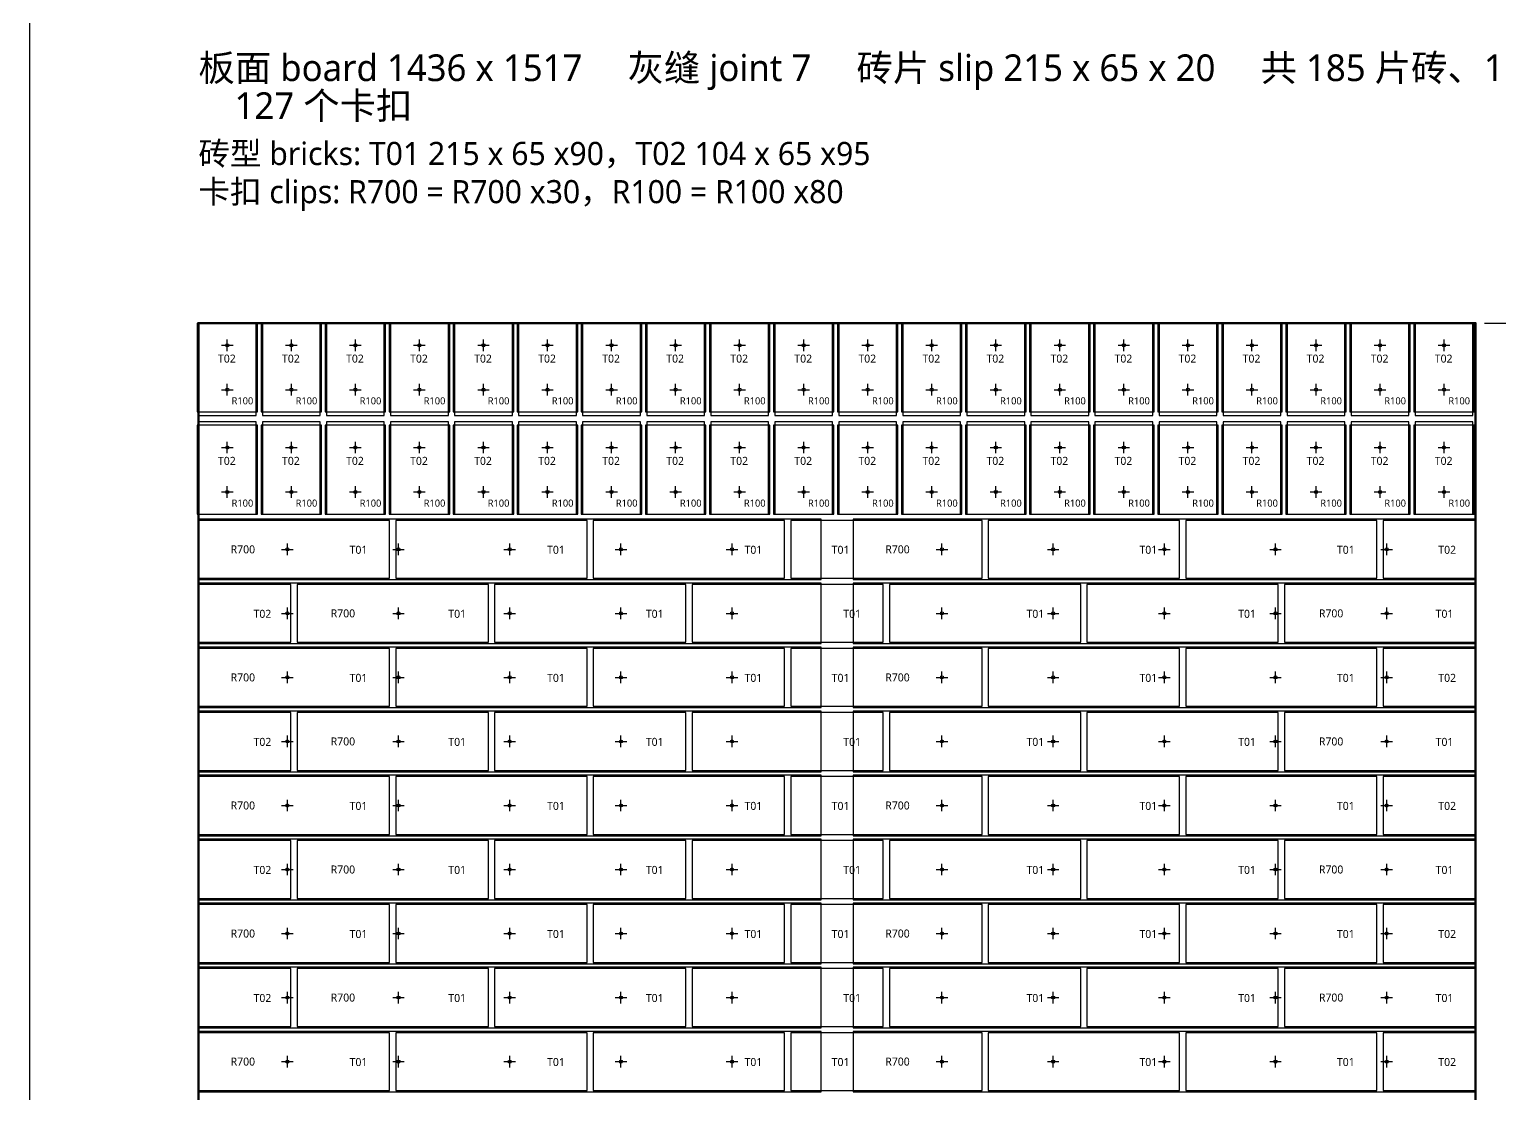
# Model space of a CAD drawing. Header units: millimetres. Extents: x -190 to 7814, y -8952 to 208.
# Drawn here: x -190 to 1463, y -5591 to -4394 of the extents above; entities that cross this region are included whole.
import ezdxf
from ezdxf.enums import TextEntityAlignment as Align

# ---------------------------------------------------------------- set-up
doc = ezdxf.new("R2010")
doc.units = ezdxf.units.MM
for name, color, linetype in [('BOARD', 7, 'Continuous'), ('BORDER', 7, 'Continuous'), ('DIM', 8, 'Continuous'), ('P4_CLIP', 5, 'Continuous'), ('P4_HOLE', 1, 'Continuous'), ('P4_SLIP', 7, 'Continuous'), ('P4_TXT_B', 7, 'Continuous'), ('P4_TXT_C', 5, 'Continuous'), ('TITLE', 7, 'Continuous')]:
    doc.layers.add(name, color=color, linetype=linetype)
doc.styles.add('CN', font='msyh.ttc')
doc.dimstyles.new('MM', dxfattribs={"dimtxt": 34, "dimasz": 20, "dimexe": 12, "dimexo": 10, "dimgap": 8, "dimtad": 1, "dimdec": 1, "dimdsep": 46, "dimtxsty": 'CN', "dimcen": 2.5, "dimazin": 3, "dimtfac": 1, "dimtmove": 0, "dimatfit": 3})

msp = doc.modelspace()

# ---------------------------------------------------------------- linework, layer by layer
at = {"layer": 'BOARD', "lineweight": 50}
msp.add_lwpolyline([(0, -6241.5), (1436, -6241.5), (1436, -4724.5), (0, -4724.5)], close=True, dxfattribs=at)
at = {"layer": 'BORDER'}
msp.add_lwpolyline([(-190, -8951.5), (7813.67, -8951.5), (7813.67, 207.69), (-190, 207.69)], close=True, dxfattribs=at)
at = {"layer": 'P4_CLIP'}
for points in [[(66.5, -4824.5), (66.5, -4724.5), (-1.5, -4724.5), (-1.5, -4824.5)], [(138.5, -4824.5), (138.5, -4724.5), (70.5, -4724.5), (70.5, -4824.5)], [(210.5, -4824.5), (210.5, -4724.5), (142.5, -4724.5), (142.5, -4824.5)], [(282.5, -4824.5), (282.5, -4724.5), (214.5, -4724.5), (214.5, -4824.5)], [(354.5, -4824.5), (354.5, -4724.5), (286.5, -4724.5), (286.5, -4824.5)], [(426.5, -4824.5), (426.5, -4724.5), (358.5, -4724.5), (358.5, -4824.5)], [(498.5, -4824.5), (498.5, -4724.5), (430.5, -4724.5), (430.5, -4824.5)], [(570.5, -4824.5), (570.5, -4724.5), (502.5, -4724.5), (502.5, -4824.5)], [(642.5, -4824.5), (642.5, -4724.5), (574.5, -4724.5), (574.5, -4824.5)], [(714.5, -4824.5), (714.5, -4724.5), (646.5, -4724.5), (646.5, -4824.5)], [(786.5, -4824.5), (786.5, -4724.5), (718.5, -4724.5), (718.5, -4824.5)], [(858.5, -4824.5), (858.5, -4724.5), (790.5, -4724.5), (790.5, -4824.5)], [(930.5, -4824.5), (930.5, -4724.5), (862.5, -4724.5), (862.5, -4824.5)], [(1002.5, -4824.5), (1002.5, -4724.5), (934.5, -4724.5), (934.5, -4824.5)], [(1074.5, -4824.5), (1074.5, -4724.5), (1006.5, -4724.5), (1006.5, -4824.5)], [(1146.5, -4824.5), (1146.5, -4724.5), (1078.5, -4724.5), (1078.5, -4824.5)], [(1218.5, -4824.5), (1218.5, -4724.5), (1150.5, -4724.5), (1150.5, -4824.5)], [(1290.5, -4824.5), (1290.5, -4724.5), (1222.5, -4724.5), (1222.5, -4824.5)], [(1362.5, -4824.5), (1362.5, -4724.5), (1294.5, -4724.5), (1294.5, -4824.5)], [(1434.5, -4824.5), (1434.5, -4724.5), (1366.5, -4724.5), (1366.5, -4824.5)], [(66.5, -4939.5), (66.5, -4839.5), (-1.5, -4839.5), (-1.5, -4939.5)], [(138.5, -4939.5), (138.5, -4839.5), (70.5, -4839.5), (70.5, -4939.5)], [(210.5, -4939.5), (210.5, -4839.5), (142.5, -4839.5), (142.5, -4939.5)], [(282.5, -4939.5), (282.5, -4839.5), (214.5, -4839.5), (214.5, -4939.5)], [(354.5, -4939.5), (354.5, -4839.5), (286.5, -4839.5), (286.5, -4939.5)], [(426.5, -4939.5), (426.5, -4839.5), (358.5, -4839.5), (358.5, -4939.5)], [(498.5, -4939.5), (498.5, -4839.5), (430.5, -4839.5), (430.5, -4939.5)], [(570.5, -4939.5), (570.5, -4839.5), (502.5, -4839.5), (502.5, -4939.5)], [(642.5, -4939.5), (642.5, -4839.5), (574.5, -4839.5), (574.5, -4939.5)], [(714.5, -4939.5), (714.5, -4839.5), (646.5, -4839.5), (646.5, -4939.5)], [(786.5, -4939.5), (786.5, -4839.5), (718.5, -4839.5), (718.5, -4939.5)], [(858.5, -4939.5), (858.5, -4839.5), (790.5, -4839.5), (790.5, -4939.5)], [(930.5, -4939.5), (930.5, -4839.5), (862.5, -4839.5), (862.5, -4939.5)], [(1002.5, -4939.5), (1002.5, -4839.5), (934.5, -4839.5), (934.5, -4939.5)], [(1074.5, -4939.5), (1074.5, -4839.5), (1006.5, -4839.5), (1006.5, -4939.5)], [(1146.5, -4939.5), (1146.5, -4839.5), (1078.5, -4839.5), (1078.5, -4939.5)], [(1218.5, -4939.5), (1218.5, -4839.5), (1150.5, -4839.5), (1150.5, -4939.5)], [(1290.5, -4939.5), (1290.5, -4839.5), (1222.5, -4839.5), (1222.5, -4939.5)], [(1362.5, -4939.5), (1362.5, -4839.5), (1294.5, -4839.5), (1294.5, -4939.5)], [(1434.5, -4939.5), (1434.5, -4839.5), (1366.5, -4839.5), (1366.5, -4939.5)], [(0, -5013), (700, -5013), (700, -4945), (0, -4945)], [(736, -5013), (1436, -5013), (1436, -4945), (736, -4945)], [(0, -5085), (700, -5085), (700, -5017), (0, -5017)], [(736, -5085), (1436, -5085), (1436, -5017), (736, -5017)], [(0, -5157), (700, -5157), (700, -5089), (0, -5089)], [(736, -5157), (1436, -5157), (1436, -5089), (736, -5089)], [(0, -5229), (700, -5229), (700, -5161), (0, -5161)], [(736, -5229), (1436, -5229), (1436, -5161), (736, -5161)], [(0, -5301), (700, -5301), (700, -5233), (0, -5233)], [(736, -5301), (1436, -5301), (1436, -5233), (736, -5233)], [(0, -5373), (700, -5373), (700, -5305), (0, -5305)], [(736, -5373), (1436, -5373), (1436, -5305), (736, -5305)], [(0, -5445), (700, -5445), (700, -5377), (0, -5377)], [(736, -5445), (1436, -5445), (1436, -5377), (736, -5377)], [(0, -5517), (700, -5517), (700, -5449), (0, -5449)], [(736, -5517), (1436, -5517), (1436, -5449), (736, -5449)], [(0, -5589), (700, -5589), (700, -5521), (0, -5521)], [(736, -5589), (1436, -5589), (1436, -5521), (736, -5521)]]:
    msp.add_lwpolyline(points, close=True, dxfattribs=at)
at = {"layer": 'P4_HOLE'}
for p, q in [((32.5, -4756), (32.5, -4743)), ((104.5, -4756), (104.5, -4743)), ((176.5, -4756), (176.5, -4743)), ((248.5, -4756), (248.5, -4743)), ((320.5, -4756), (320.5, -4743)), ((392.5, -4756), (392.5, -4743)), ((464.5, -4756), (464.5, -4743)), ((536.5, -4756), (536.5, -4743)), ((608.5, -4756), (608.5, -4743)), ((680.5, -4756), (680.5, -4743)), ((752.5, -4756), (752.5, -4743)), ((824.5, -4756), (824.5, -4743)), ((896.5, -4756), (896.5, -4743)), ((968.5, -4756), (968.5, -4743)), ((1040.5, -4756), (1040.5, -4743)), ((1112.5, -4756), (1112.5, -4743)), ((1184.5, -4756), (1184.5, -4743)), ((1256.5, -4756), (1256.5, -4743)), ((1328.5, -4756), (1328.5, -4743)), ((1400.5, -4756), (1400.5, -4743)), ((26, -4749.5), (39, -4749.5)), ((98, -4749.5), (111, -4749.5)), ((170, -4749.5), (183, -4749.5)), ((242, -4749.5), (255, -4749.5)), ((314, -4749.5), (327, -4749.5)), ((386, -4749.5), (399, -4749.5)), ((458, -4749.5), (471, -4749.5)), ((530, -4749.5), (543, -4749.5)), ((602, -4749.5), (615, -4749.5)), ((674, -4749.5), (687, -4749.5)), ((746, -4749.5), (759, -4749.5)), ((818, -4749.5), (831, -4749.5)), ((890, -4749.5), (903, -4749.5)), ((962, -4749.5), (975, -4749.5)), ((1034, -4749.5), (1047, -4749.5)), ((1106, -4749.5), (1119, -4749.5)), ((1178, -4749.5), (1191, -4749.5)), ((1250, -4749.5), (1263, -4749.5)), ((1322, -4749.5), (1335, -4749.5)), ((1394, -4749.5), (1407, -4749.5)), ((32.5, -4806), (32.5, -4793)), ((104.5, -4806), (104.5, -4793)), ((176.5, -4806), (176.5, -4793)), ((248.5, -4806), (248.5, -4793)), ((320.5, -4806), (320.5, -4793)), ((392.5, -4806), (392.5, -4793)), ((464.5, -4806), (464.5, -4793)), ((536.5, -4806), (536.5, -4793)), ((608.5, -4806), (608.5, -4793)), ((680.5, -4806), (680.5, -4793)), ((752.5, -4806), (752.5, -4793)), ((824.5, -4806), (824.5, -4793)), ((896.5, -4806), (896.5, -4793)), ((968.5, -4806), (968.5, -4793)), ((1040.5, -4806), (1040.5, -4793)), ((1112.5, -4806), (1112.5, -4793)), ((1184.5, -4806), (1184.5, -4793)), ((1256.5, -4806), (1256.5, -4793)), ((1328.5, -4806), (1328.5, -4793)), ((1400.5, -4806), (1400.5, -4793)), ((26, -4799.5), (39, -4799.5)), ((98, -4799.5), (111, -4799.5)), ((170, -4799.5), (183, -4799.5)), ((242, -4799.5), (255, -4799.5)), ((314, -4799.5), (327, -4799.5)), ((386, -4799.5), (399, -4799.5)), ((458, -4799.5), (471, -4799.5)), ((530, -4799.5), (543, -4799.5)), ((602, -4799.5), (615, -4799.5)), ((674, -4799.5), (687, -4799.5)), ((746, -4799.5), (759, -4799.5)), ((818, -4799.5), (831, -4799.5)), ((890, -4799.5), (903, -4799.5)), ((962, -4799.5), (975, -4799.5)), ((1034, -4799.5), (1047, -4799.5)), ((1106, -4799.5), (1119, -4799.5)), ((1178, -4799.5), (1191, -4799.5)), ((1250, -4799.5), (1263, -4799.5)), ((1322, -4799.5), (1335, -4799.5)), ((1394, -4799.5), (1407, -4799.5)), ((32.5, -4871), (32.5, -4858)), ((104.5, -4871), (104.5, -4858)), ((176.5, -4871), (176.5, -4858)), ((248.5, -4871), (248.5, -4858)), ((320.5, -4871), (320.5, -4858)), ((392.5, -4871), (392.5, -4858)), ((464.5, -4871), (464.5, -4858)), ((536.5, -4871), (536.5, -4858)), ((608.5, -4871), (608.5, -4858)), ((680.5, -4871), (680.5, -4858)), ((752.5, -4871), (752.5, -4858)), ((824.5, -4871), (824.5, -4858)), ((896.5, -4871), (896.5, -4858)), ((968.5, -4871), (968.5, -4858)), ((1040.5, -4871), (1040.5, -4858)), ((1112.5, -4871), (1112.5, -4858)), ((1184.5, -4871), (1184.5, -4858)), ((1256.5, -4871), (1256.5, -4858)), ((1328.5, -4871), (1328.5, -4858)), ((1400.5, -4871), (1400.5, -4858)), ((26, -4864.5), (39, -4864.5)), ((98, -4864.5), (111, -4864.5)), ((170, -4864.5), (183, -4864.5)), ((242, -4864.5), (255, -4864.5)), ((314, -4864.5), (327, -4864.5)), ((386, -4864.5), (399, -4864.5)), ((458, -4864.5), (471, -4864.5)), ((530, -4864.5), (543, -4864.5)), ((602, -4864.5), (615, -4864.5)), ((674, -4864.5), (687, -4864.5)), ((746, -4864.5), (759, -4864.5)), ((818, -4864.5), (831, -4864.5)), ((890, -4864.5), (903, -4864.5)), ((962, -4864.5), (975, -4864.5)), ((1034, -4864.5), (1047, -4864.5)), ((1106, -4864.5), (1119, -4864.5)), ((1178, -4864.5), (1191, -4864.5)), ((1250, -4864.5), (1263, -4864.5)), ((1322, -4864.5), (1335, -4864.5)), ((1394, -4864.5), (1407, -4864.5)), ((32.5, -4921), (32.5, -4908)), ((104.5, -4921), (104.5, -4908)), ((176.5, -4921), (176.5, -4908)), ((248.5, -4921), (248.5, -4908)), ((320.5, -4921), (320.5, -4908)), ((392.5, -4921), (392.5, -4908)), ((464.5, -4921), (464.5, -4908)), ((536.5, -4921), (536.5, -4908)), ((608.5, -4921), (608.5, -4908)), ((680.5, -4921), (680.5, -4908)), ((752.5, -4921), (752.5, -4908)), ((824.5, -4921), (824.5, -4908)), ((896.5, -4921), (896.5, -4908)), ((968.5, -4921), (968.5, -4908)), ((1040.5, -4921), (1040.5, -4908)), ((1112.5, -4921), (1112.5, -4908)), ((1184.5, -4921), (1184.5, -4908)), ((1256.5, -4921), (1256.5, -4908)), ((1328.5, -4921), (1328.5, -4908)), ((1400.5, -4921), (1400.5, -4908)), ((26, -4914.5), (39, -4914.5)), ((98, -4914.5), (111, -4914.5)), ((170, -4914.5), (183, -4914.5)), ((242, -4914.5), (255, -4914.5)), ((314, -4914.5), (327, -4914.5)), ((386, -4914.5), (399, -4914.5)), ((458, -4914.5), (471, -4914.5)), ((530, -4914.5), (543, -4914.5)), ((602, -4914.5), (615, -4914.5)), ((674, -4914.5), (687, -4914.5)), ((746, -4914.5), (759, -4914.5)), ((818, -4914.5), (831, -4914.5)), ((890, -4914.5), (903, -4914.5)), ((962, -4914.5), (975, -4914.5)), ((1034, -4914.5), (1047, -4914.5)), ((1106, -4914.5), (1119, -4914.5)), ((1178, -4914.5), (1191, -4914.5)), ((1250, -4914.5), (1263, -4914.5)), ((1322, -4914.5), (1335, -4914.5)), ((1394, -4914.5), (1407, -4914.5)), ((100, -4985.5), (100, -4972.5)), ((225, -4985.5), (225, -4972.5)), ((350, -4985.5), (350, -4972.5)), ((475, -4985.5), (475, -4972.5)), ((600, -4985.5), (600, -4972.5)), ((836, -4985.5), (836, -4972.5)), ((961, -4985.5), (961, -4972.5)), ((1086, -4985.5), (1086, -4972.5)), ((1211, -4985.5), (1211, -4972.5)), ((1336, -4985.5), (1336, -4972.5)), ((93.5, -4979), (106.5, -4979)), ((218.5, -4979), (231.5, -4979)), ((343.5, -4979), (356.5, -4979)), ((468.5, -4979), (481.5, -4979)), ((593.5, -4979), (606.5, -4979)), ((829.5, -4979), (842.5, -4979)), ((954.5, -4979), (967.5, -4979)), ((1079.5, -4979), (1092.5, -4979)), ((1204.5, -4979), (1217.5, -4979)), ((1329.5, -4979), (1342.5, -4979)), ((93.5, -5051), (106.5, -5051)), ((100, -5057.5), (100, -5044.5)), ((218.5, -5051), (231.5, -5051)), ((225, -5057.5), (225, -5044.5)), ((343.5, -5051), (356.5, -5051)), ((350, -5057.5), (350, -5044.5)), ((468.5, -5051), (481.5, -5051)), ((475, -5057.5), (475, -5044.5)), ((593.5, -5051), (606.5, -5051)), ((600, -5057.5), (600, -5044.5)), ((829.5, -5051), (842.5, -5051)), ((836, -5057.5), (836, -5044.5)), ((954.5, -5051), (967.5, -5051)), ((961, -5057.5), (961, -5044.5)), ((1079.5, -5051), (1092.5, -5051)), ((1086, -5057.5), (1086, -5044.5)), ((1204.5, -5051), (1217.5, -5051)), ((1211, -5057.5), (1211, -5044.5)), ((1329.5, -5051), (1342.5, -5051)), ((1336, -5057.5), (1336, -5044.5)), ((93.5, -5123), (106.5, -5123)), ((100, -5129.5), (100, -5116.5)), ((218.5, -5123), (231.5, -5123)), ((225, -5129.5), (225, -5116.5)), ((343.5, -5123), (356.5, -5123)), ((350, -5129.5), (350, -5116.5)), ((468.5, -5123), (481.5, -5123)), ((475, -5129.5), (475, -5116.5)), ((593.5, -5123), (606.5, -5123)), ((600, -5129.5), (600, -5116.5)), ((829.5, -5123), (842.5, -5123)), ((836, -5129.5), (836, -5116.5)), ((954.5, -5123), (967.5, -5123)), ((961, -5129.5), (961, -5116.5)), ((1079.5, -5123), (1092.5, -5123)), ((1086, -5129.5), (1086, -5116.5)), ((1204.5, -5123), (1217.5, -5123)), ((1211, -5129.5), (1211, -5116.5)), ((1329.5, -5123), (1342.5, -5123)), ((1336, -5129.5), (1336, -5116.5)), ((100, -5201.5), (100, -5188.5)), ((225, -5201.5), (225, -5188.5)), ((350, -5201.5), (350, -5188.5)), ((475, -5201.5), (475, -5188.5)), ((600, -5201.5), (600, -5188.5)), ((836, -5201.5), (836, -5188.5)), ((961, -5201.5), (961, -5188.5)), ((1086, -5201.5), (1086, -5188.5)), ((1211, -5201.5), (1211, -5188.5)), ((1336, -5201.5), (1336, -5188.5)), ((93.5, -5195), (106.5, -5195)), ((218.5, -5195), (231.5, -5195)), ((343.5, -5195), (356.5, -5195)), ((468.5, -5195), (481.5, -5195)), ((593.5, -5195), (606.5, -5195)), ((829.5, -5195), (842.5, -5195)), ((954.5, -5195), (967.5, -5195)), ((1079.5, -5195), (1092.5, -5195)), ((1204.5, -5195), (1217.5, -5195)), ((1329.5, -5195), (1342.5, -5195)), ((93.5, -5267), (106.5, -5267)), ((100, -5273.5), (100, -5260.5)), ((218.5, -5267), (231.5, -5267)), ((225, -5273.5), (225, -5260.5)), ((343.5, -5267), (356.5, -5267)), ((350, -5273.5), (350, -5260.5)), ((468.5, -5267), (481.5, -5267)), ((475, -5273.5), (475, -5260.5)), ((593.5, -5267), (606.5, -5267)), ((600, -5273.5), (600, -5260.5)), ((829.5, -5267), (842.5, -5267)), ((836, -5273.5), (836, -5260.5)), ((954.5, -5267), (967.5, -5267)), ((961, -5273.5), (961, -5260.5)), ((1079.5, -5267), (1092.5, -5267)), ((1086, -5273.5), (1086, -5260.5)), ((1204.5, -5267), (1217.5, -5267)), ((1211, -5273.5), (1211, -5260.5)), ((1329.5, -5267), (1342.5, -5267)), ((1336, -5273.5), (1336, -5260.5)), ((100, -5345.5), (100, -5332.5)), ((225, -5345.5), (225, -5332.5)), ((350, -5345.5), (350, -5332.5)), ((475, -5345.5), (475, -5332.5)), ((600, -5345.5), (600, -5332.5)), ((836, -5345.5), (836, -5332.5)), ((961, -5345.5), (961, -5332.5)), ((1086, -5345.5), (1086, -5332.5)), ((1211, -5345.5), (1211, -5332.5)), ((1336, -5345.5), (1336, -5332.5)), ((93.5, -5339), (106.5, -5339)), ((218.5, -5339), (231.5, -5339)), ((343.5, -5339), (356.5, -5339)), ((468.5, -5339), (481.5, -5339)), ((593.5, -5339), (606.5, -5339)), ((829.5, -5339), (842.5, -5339)), ((954.5, -5339), (967.5, -5339)), ((1079.5, -5339), (1092.5, -5339)), ((1204.5, -5339), (1217.5, -5339)), ((1329.5, -5339), (1342.5, -5339)), ((100, -5417.5), (100, -5404.5)), ((225, -5417.5), (225, -5404.5)), ((350, -5417.5), (350, -5404.5)), ((475, -5417.5), (475, -5404.5)), ((600, -5417.5), (600, -5404.5)), ((836, -5417.5), (836, -5404.5)), ((961, -5417.5), (961, -5404.5)), ((1086, -5417.5), (1086, -5404.5)), ((1211, -5417.5), (1211, -5404.5)), ((1336, -5417.5), (1336, -5404.5)), ((93.5, -5411), (106.5, -5411)), ((218.5, -5411), (231.5, -5411)), ((343.5, -5411), (356.5, -5411)), ((468.5, -5411), (481.5, -5411)), ((593.5, -5411), (606.5, -5411)), ((829.5, -5411), (842.5, -5411)), ((954.5, -5411), (967.5, -5411)), ((1079.5, -5411), (1092.5, -5411)), ((1204.5, -5411), (1217.5, -5411)), ((1329.5, -5411), (1342.5, -5411)), ((93.5, -5483), (106.5, -5483)), ((100, -5489.5), (100, -5476.5)), ((218.5, -5483), (231.5, -5483)), ((225, -5489.5), (225, -5476.5)), ((343.5, -5483), (356.5, -5483)), ((350, -5489.5), (350, -5476.5)), ((468.5, -5483), (481.5, -5483)), ((475, -5489.5), (475, -5476.5)), ((593.5, -5483), (606.5, -5483)), ((600, -5489.5), (600, -5476.5)), ((829.5, -5483), (842.5, -5483)), ((836, -5489.5), (836, -5476.5)), ((954.5, -5483), (967.5, -5483)), ((961, -5489.5), (961, -5476.5)), ((1079.5, -5483), (1092.5, -5483)), ((1086, -5489.5), (1086, -5476.5)), ((1204.5, -5483), (1217.5, -5483)), ((1211, -5489.5), (1211, -5476.5)), ((1329.5, -5483), (1342.5, -5483)), ((1336, -5489.5), (1336, -5476.5)), ((100, -5561.5), (100, -5548.5)), ((225, -5561.5), (225, -5548.5)), ((350, -5561.5), (350, -5548.5)), ((475, -5561.5), (475, -5548.5)), ((600, -5561.5), (600, -5548.5)), ((836, -5561.5), (836, -5548.5)), ((961, -5561.5), (961, -5548.5)), ((1086, -5561.5), (1086, -5548.5)), ((1211, -5561.5), (1211, -5548.5)), ((1336, -5561.5), (1336, -5548.5)), ((93.5, -5555), (106.5, -5555)), ((218.5, -5555), (231.5, -5555)), ((343.5, -5555), (356.5, -5555)), ((468.5, -5555), (481.5, -5555)), ((593.5, -5555), (606.5, -5555)), ((829.5, -5555), (842.5, -5555)), ((954.5, -5555), (967.5, -5555)), ((1079.5, -5555), (1092.5, -5555)), ((1204.5, -5555), (1217.5, -5555)), ((1329.5, -5555), (1342.5, -5555))]:
    msp.add_line(p, q, dxfattribs=at)
for centre in [(32.5, -4749.5), (104.5, -4749.5), (176.5, -4749.5), (248.5, -4749.5), (320.5, -4749.5), (392.5, -4749.5), (464.5, -4749.5), (536.5, -4749.5), (608.5, -4749.5), (680.5, -4749.5), (752.5, -4749.5), (824.5, -4749.5), (896.5, -4749.5), (968.5, -4749.5), (1040.5, -4749.5), (1112.5, -4749.5), (1184.5, -4749.5), (1256.5, -4749.5), (1328.5, -4749.5), (1400.5, -4749.5), (32.5, -4799.5), (104.5, -4799.5), (176.5, -4799.5), (248.5, -4799.5), (320.5, -4799.5), (392.5, -4799.5), (464.5, -4799.5), (536.5, -4799.5), (608.5, -4799.5), (680.5, -4799.5), (752.5, -4799.5), (824.5, -4799.5), (896.5, -4799.5), (968.5, -4799.5), (1040.5, -4799.5), (1112.5, -4799.5), (1184.5, -4799.5), (1256.5, -4799.5), (1328.5, -4799.5), (1400.5, -4799.5), (32.5, -4864.5), (104.5, -4864.5), (176.5, -4864.5), (248.5, -4864.5), (320.5, -4864.5), (392.5, -4864.5), (464.5, -4864.5), (536.5, -4864.5), (608.5, -4864.5), (680.5, -4864.5), (752.5, -4864.5), (824.5, -4864.5), (896.5, -4864.5), (968.5, -4864.5), (1040.5, -4864.5), (1112.5, -4864.5), (1184.5, -4864.5), (1256.5, -4864.5), (1328.5, -4864.5), (1400.5, -4864.5), (32.5, -4914.5), (104.5, -4914.5), (176.5, -4914.5), (248.5, -4914.5), (320.5, -4914.5), (392.5, -4914.5), (464.5, -4914.5), (536.5, -4914.5), (608.5, -4914.5), (680.5, -4914.5), (752.5, -4914.5), (824.5, -4914.5), (896.5, -4914.5), (968.5, -4914.5), (1040.5, -4914.5), (1112.5, -4914.5), (1184.5, -4914.5), (1256.5, -4914.5), (1328.5, -4914.5), (1400.5, -4914.5), (100, -4979), (225, -4979), (350, -4979), (475, -4979), (600, -4979), (836, -4979), (961, -4979), (1086, -4979), (1211, -4979), (1336, -4979), (100, -5051), (225, -5051), (350, -5051), (475, -5051), (600, -5051), (836, -5051), (961, -5051), (1086, -5051), (1211, -5051), (1336, -5051), (100, -5123), (225, -5123), (350, -5123), (475, -5123), (600, -5123), (836, -5123), (961, -5123), (1086, -5123), (1211, -5123), (1336, -5123), (100, -5195), (225, -5195), (350, -5195), (475, -5195), (600, -5195), (836, -5195), (961, -5195), (1086, -5195), (1211, -5195), (1336, -5195), (100, -5267), (225, -5267), (350, -5267), (475, -5267), (600, -5267), (836, -5267), (961, -5267), (1086, -5267), (1211, -5267), (1336, -5267), (100, -5339), (225, -5339), (350, -5339), (475, -5339), (600, -5339), (836, -5339), (961, -5339), (1086, -5339), (1211, -5339), (1336, -5339), (100, -5411), (225, -5411), (350, -5411), (475, -5411), (600, -5411), (836, -5411), (961, -5411), (1086, -5411), (1211, -5411), (1336, -5411), (100, -5483), (225, -5483), (350, -5483), (475, -5483), (600, -5483), (836, -5483), (961, -5483), (1086, -5483), (1211, -5483), (1336, -5483), (100, -5555), (225, -5555), (350, -5555), (475, -5555), (600, -5555), (836, -5555), (961, -5555), (1086, -5555), (1211, -5555), (1336, -5555)]:
    msp.add_circle(centre, 1.75, dxfattribs=at)
at = {"layer": 'P4_SLIP'}
for points in [[(0, -4828.5), (65, -4828.5), (65, -4724.5), (0, -4724.5)], [(72, -4828.5), (137, -4828.5), (137, -4724.5), (72, -4724.5)], [(144, -4828.5), (209, -4828.5), (209, -4724.5), (144, -4724.5)], [(216, -4828.5), (281, -4828.5), (281, -4724.5), (216, -4724.5)], [(288, -4828.5), (353, -4828.5), (353, -4724.5), (288, -4724.5)], [(360, -4828.5), (425, -4828.5), (425, -4724.5), (360, -4724.5)], [(432, -4828.5), (497, -4828.5), (497, -4724.5), (432, -4724.5)], [(504, -4828.5), (569, -4828.5), (569, -4724.5), (504, -4724.5)], [(576, -4828.5), (641, -4828.5), (641, -4724.5), (576, -4724.5)], [(648, -4828.5), (713, -4828.5), (713, -4724.5), (648, -4724.5)], [(720, -4828.5), (785, -4828.5), (785, -4724.5), (720, -4724.5)], [(792, -4828.5), (857, -4828.5), (857, -4724.5), (792, -4724.5)], [(864, -4828.5), (929, -4828.5), (929, -4724.5), (864, -4724.5)], [(936, -4828.5), (1001, -4828.5), (1001, -4724.5), (936, -4724.5)], [(1008, -4828.5), (1073, -4828.5), (1073, -4724.5), (1008, -4724.5)], [(1080, -4828.5), (1145, -4828.5), (1145, -4724.5), (1080, -4724.5)], [(1152, -4828.5), (1217, -4828.5), (1217, -4724.5), (1152, -4724.5)], [(1224, -4828.5), (1289, -4828.5), (1289, -4724.5), (1224, -4724.5)], [(1296, -4828.5), (1361, -4828.5), (1361, -4724.5), (1296, -4724.5)], [(1368, -4828.5), (1433, -4828.5), (1433, -4724.5), (1368, -4724.5)], [(0, -4939.5), (65, -4939.5), (65, -4835.5), (0, -4835.5)], [(72, -4939.5), (137, -4939.5), (137, -4835.5), (72, -4835.5)], [(144, -4939.5), (209, -4939.5), (209, -4835.5), (144, -4835.5)], [(216, -4939.5), (281, -4939.5), (281, -4835.5), (216, -4835.5)], [(288, -4939.5), (353, -4939.5), (353, -4835.5), (288, -4835.5)], [(360, -4939.5), (425, -4939.5), (425, -4835.5), (360, -4835.5)], [(432, -4939.5), (497, -4939.5), (497, -4835.5), (432, -4835.5)], [(504, -4939.5), (569, -4939.5), (569, -4835.5), (504, -4835.5)], [(576, -4939.5), (641, -4939.5), (641, -4835.5), (576, -4835.5)], [(648, -4939.5), (713, -4939.5), (713, -4835.5), (648, -4835.5)], [(720, -4939.5), (785, -4939.5), (785, -4835.5), (720, -4835.5)], [(792, -4939.5), (857, -4939.5), (857, -4835.5), (792, -4835.5)], [(864, -4939.5), (929, -4939.5), (929, -4835.5), (864, -4835.5)], [(936, -4939.5), (1001, -4939.5), (1001, -4835.5), (936, -4835.5)], [(1008, -4939.5), (1073, -4939.5), (1073, -4835.5), (1008, -4835.5)], [(1080, -4939.5), (1145, -4939.5), (1145, -4835.5), (1080, -4835.5)], [(1152, -4939.5), (1217, -4939.5), (1217, -4835.5), (1152, -4835.5)], [(1224, -4939.5), (1289, -4939.5), (1289, -4835.5), (1224, -4835.5)], [(1296, -4939.5), (1361, -4939.5), (1361, -4835.5), (1296, -4835.5)], [(1368, -4939.5), (1433, -4939.5), (1433, -4835.5), (1368, -4835.5)], [(0, -5011.5), (215, -5011.5), (215, -4946.5), (0, -4946.5)], [(222, -5011.5), (437, -5011.5), (437, -4946.5), (222, -4946.5)], [(444, -5011.5), (659, -5011.5), (659, -4946.5), (444, -4946.5)], [(666, -5011.5), (881, -5011.5), (881, -4946.5), (666, -4946.5)], [(888, -5011.5), (1103, -5011.5), (1103, -4946.5), (888, -4946.5)], [(1110, -5011.5), (1325, -5011.5), (1325, -4946.5), (1110, -4946.5)], [(1332, -5011.5), (1436, -5011.5), (1436, -4946.5), (1332, -4946.5)], [(0, -5083.5), (104, -5083.5), (104, -5018.5), (0, -5018.5)], [(111, -5083.5), (326, -5083.5), (326, -5018.5), (111, -5018.5)], [(333, -5083.5), (548, -5083.5), (548, -5018.5), (333, -5018.5)], [(555, -5083.5), (770, -5083.5), (770, -5018.5), (555, -5018.5)], [(777, -5083.5), (992, -5083.5), (992, -5018.5), (777, -5018.5)], [(999, -5083.5), (1214, -5083.5), (1214, -5018.5), (999, -5018.5)], [(1221, -5083.5), (1436, -5083.5), (1436, -5018.5), (1221, -5018.5)], [(0, -5155.5), (215, -5155.5), (215, -5090.5), (0, -5090.5)], [(222, -5155.5), (437, -5155.5), (437, -5090.5), (222, -5090.5)], [(444, -5155.5), (659, -5155.5), (659, -5090.5), (444, -5090.5)], [(666, -5155.5), (881, -5155.5), (881, -5090.5), (666, -5090.5)], [(888, -5155.5), (1103, -5155.5), (1103, -5090.5), (888, -5090.5)], [(1110, -5155.5), (1325, -5155.5), (1325, -5090.5), (1110, -5090.5)], [(1332, -5155.5), (1436, -5155.5), (1436, -5090.5), (1332, -5090.5)], [(0, -5227.5), (104, -5227.5), (104, -5162.5), (0, -5162.5)], [(111, -5227.5), (326, -5227.5), (326, -5162.5), (111, -5162.5)], [(333, -5227.5), (548, -5227.5), (548, -5162.5), (333, -5162.5)], [(555, -5227.5), (770, -5227.5), (770, -5162.5), (555, -5162.5)], [(777, -5227.5), (992, -5227.5), (992, -5162.5), (777, -5162.5)], [(999, -5227.5), (1214, -5227.5), (1214, -5162.5), (999, -5162.5)], [(1221, -5227.5), (1436, -5227.5), (1436, -5162.5), (1221, -5162.5)], [(0, -5299.5), (215, -5299.5), (215, -5234.5), (0, -5234.5)], [(222, -5299.5), (437, -5299.5), (437, -5234.5), (222, -5234.5)], [(444, -5299.5), (659, -5299.5), (659, -5234.5), (444, -5234.5)], [(666, -5299.5), (881, -5299.5), (881, -5234.5), (666, -5234.5)], [(888, -5299.5), (1103, -5299.5), (1103, -5234.5), (888, -5234.5)], [(1110, -5299.5), (1325, -5299.5), (1325, -5234.5), (1110, -5234.5)], [(1332, -5299.5), (1436, -5299.5), (1436, -5234.5), (1332, -5234.5)], [(0, -5371.5), (104, -5371.5), (104, -5306.5), (0, -5306.5)], [(111, -5371.5), (326, -5371.5), (326, -5306.5), (111, -5306.5)], [(333, -5371.5), (548, -5371.5), (548, -5306.5), (333, -5306.5)], [(555, -5371.5), (770, -5371.5), (770, -5306.5), (555, -5306.5)], [(777, -5371.5), (992, -5371.5), (992, -5306.5), (777, -5306.5)], [(999, -5371.5), (1214, -5371.5), (1214, -5306.5), (999, -5306.5)], [(1221, -5371.5), (1436, -5371.5), (1436, -5306.5), (1221, -5306.5)], [(0, -5443.5), (215, -5443.5), (215, -5378.5), (0, -5378.5)], [(222, -5443.5), (437, -5443.5), (437, -5378.5), (222, -5378.5)], [(444, -5443.5), (659, -5443.5), (659, -5378.5), (444, -5378.5)], [(666, -5443.5), (881, -5443.5), (881, -5378.5), (666, -5378.5)], [(888, -5443.5), (1103, -5443.5), (1103, -5378.5), (888, -5378.5)], [(1110, -5443.5), (1325, -5443.5), (1325, -5378.5), (1110, -5378.5)], [(1332, -5443.5), (1436, -5443.5), (1436, -5378.5), (1332, -5378.5)], [(0, -5515.5), (104, -5515.5), (104, -5450.5), (0, -5450.5)], [(111, -5515.5), (326, -5515.5), (326, -5450.5), (111, -5450.5)], [(333, -5515.5), (548, -5515.5), (548, -5450.5), (333, -5450.5)], [(555, -5515.5), (770, -5515.5), (770, -5450.5), (555, -5450.5)], [(777, -5515.5), (992, -5515.5), (992, -5450.5), (777, -5450.5)], [(999, -5515.5), (1214, -5515.5), (1214, -5450.5), (999, -5450.5)], [(1221, -5515.5), (1436, -5515.5), (1436, -5450.5), (1221, -5450.5)], [(0, -5587.5), (215, -5587.5), (215, -5522.5), (0, -5522.5)], [(222, -5587.5), (437, -5587.5), (437, -5522.5), (222, -5522.5)], [(444, -5587.5), (659, -5587.5), (659, -5522.5), (444, -5522.5)], [(666, -5587.5), (881, -5587.5), (881, -5522.5), (666, -5522.5)], [(888, -5587.5), (1103, -5587.5), (1103, -5522.5), (888, -5522.5)], [(1110, -5587.5), (1325, -5587.5), (1325, -5522.5), (1110, -5522.5)], [(1332, -5587.5), (1436, -5587.5), (1436, -5522.5), (1332, -5522.5)]]:
    msp.add_lwpolyline(points, close=True, dxfattribs=at)

# ---------------------------------------------------------------- texts
at = {"layer": 'P4_TXT_B', "style": 'CN'}
for s, p in [('T02', (32, -4764.5)), ('T02', (104, -4764.5)), ('T02', (176, -4764.5)), ('T02', (248, -4764.5)), ('T02', (320, -4764.5)), ('T02', (392, -4764.5)), ('T02', (464, -4764.5)), ('T02', (536, -4764.5)), ('T02', (608, -4764.5)), ('T02', (680, -4764.5)), ('T02', (752, -4764.5)), ('T02', (824, -4764.5)), ('T02', (896, -4764.5)), ('T02', (968, -4764.5)), ('T02', (1040, -4764.5)), ('T02', (1112, -4764.5)), ('T02', (1184, -4764.5)), ('T02', (1256, -4764.5)), ('T02', (1328, -4764.5)), ('T02', (1400, -4764.5)), ('T02', (32, -4879.5)), ('T02', (104, -4879.5)), ('T02', (176, -4879.5)), ('T02', (248, -4879.5)), ('T02', (320, -4879.5)), ('T02', (392, -4879.5)), ('T02', (464, -4879.5)), ('T02', (536, -4879.5)), ('T02', (608, -4879.5)), ('T02', (680, -4879.5)), ('T02', (752, -4879.5)), ('T02', (824, -4879.5)), ('T02', (896, -4879.5)), ('T02', (968, -4879.5)), ('T02', (1040, -4879.5)), ('T02', (1112, -4879.5)), ('T02', (1184, -4879.5)), ('T02', (1256, -4879.5)), ('T02', (1328, -4879.5)), ('T02', (1400, -4879.5)), ('T01', (180, -4979.5)), ('T01', (402, -4979.5)), ('T01', (624, -4979.5)), ('T01', (722, -4979.5)), ('T01', (1068, -4979.5)), ('T01', (1290, -4979.5)), ('T02', (1404, -4979.5)), ('T02', (72, -5051.5)), ('T01', (291, -5051.5)), ('T01', (513, -5051.5)), ('T01', (735, -5051.5)), ('T01', (941, -5051.5)), ('T01', (1179, -5051.5)), ('T01', (1401, -5051.5)), ('T01', (180, -5123.5)), ('T01', (402, -5123.5)), ('T01', (624, -5123.5)), ('T01', (722, -5123.5)), ('T01', (1068, -5123.5)), ('T01', (1290, -5123.5)), ('T02', (1404, -5123.5)), ('T02', (72, -5195.5)), ('T01', (291, -5195.5)), ('T01', (513, -5195.5)), ('T01', (735, -5195.5)), ('T01', (941, -5195.5)), ('T01', (1179, -5195.5)), ('T01', (1401, -5195.5)), ('T01', (180, -5267.5)), ('T01', (402, -5267.5)), ('T01', (624, -5267.5)), ('T01', (722, -5267.5)), ('T01', (1068, -5267.5)), ('T01', (1290, -5267.5)), ('T02', (1404, -5267.5)), ('T02', (72, -5339.5)), ('T01', (291, -5339.5)), ('T01', (513, -5339.5)), ('T01', (735, -5339.5)), ('T01', (941, -5339.5)), ('T01', (1179, -5339.5)), ('T01', (1401, -5339.5)), ('T01', (180, -5411.5)), ('T01', (402, -5411.5)), ('T01', (624, -5411.5)), ('T01', (722, -5411.5)), ('T01', (1068, -5411.5)), ('T01', (1290, -5411.5)), ('T02', (1404, -5411.5)), ('T02', (72, -5483.5)), ('T01', (291, -5483.5)), ('T01', (513, -5483.5)), ('T01', (735, -5483.5)), ('T01', (941, -5483.5)), ('T01', (1179, -5483.5)), ('T01', (1401, -5483.5)), ('T01', (180, -5555.5)), ('T01', (402, -5555.5)), ('T01', (624, -5555.5)), ('T01', (722, -5555.5)), ('T01', (1068, -5555.5)), ('T01', (1290, -5555.5)), ('T02', (1404, -5555.5))]:
    msp.add_text(s, height=9, dxfattribs=at).set_placement(p, align=Align.MIDDLE_CENTER)
at = {"layer": 'P4_TXT_C', "style": 'CN'}
for s, height, p in [('R100', 8, (49.5, -4812)), ('R100', 8, (121.5, -4812)), ('R100', 8, (193.5, -4812)), ('R100', 8, (265.5, -4812)), ('R100', 8, (337.5, -4812)), ('R100', 8, (409.5, -4812)), ('R100', 8, (481.5, -4812)), ('R100', 8, (553.5, -4812)), ('R100', 8, (625.5, -4812)), ('R100', 8, (697.5, -4812)), ('R100', 8, (769.5, -4812)), ('R100', 8, (841.5, -4812)), ('R100', 8, (913.5, -4812)), ('R100', 8, (985.5, -4812)), ('R100', 8, (1057.5, -4812)), ('R100', 8, (1129.5, -4812)), ('R100', 8, (1201.5, -4812)), ('R100', 8, (1273.5, -4812)), ('R100', 8, (1345.5, -4812)), ('R100', 8, (1417.5, -4812)), ('R100', 8, (49.5, -4927)), ('R100', 8, (121.5, -4927)), ('R100', 8, (193.5, -4927)), ('R100', 8, (265.5, -4927)), ('R100', 8, (337.5, -4927)), ('R100', 8, (409.5, -4927)), ('R100', 8, (481.5, -4927)), ('R100', 8, (553.5, -4927)), ('R100', 8, (625.5, -4927)), ('R100', 8, (697.5, -4927)), ('R100', 8, (769.5, -4927)), ('R100', 8, (841.5, -4927)), ('R100', 8, (913.5, -4927)), ('R100', 8, (985.5, -4927)), ('R100', 8, (1057.5, -4927)), ('R100', 8, (1129.5, -4927)), ('R100', 8, (1201.5, -4927)), ('R100', 8, (1273.5, -4927)), ('R100', 8, (1345.5, -4927)), ('R100', 8, (1417.5, -4927)), ('R700', 9, (50, -4979)), ('R700', 9, (786, -4979)), ('R700', 9, (162.5, -5051)), ('R700', 9, (1273.5, -5051)), ('R700', 9, (50, -5123)), ('R700', 9, (786, -5123)), ('R700', 9, (162.5, -5195)), ('R700', 9, (1273.5, -5195)), ('R700', 9, (50, -5267)), ('R700', 9, (786, -5267)), ('R700', 9, (162.5, -5339)), ('R700', 9, (1273.5, -5339)), ('R700', 9, (50, -5411)), ('R700', 9, (786, -5411)), ('R700', 9, (162.5, -5483)), ('R700', 9, (1273.5, -5483)), ('R700', 9, (50, -5555)), ('R700', 9, (786, -5555))]:
    msp.add_text(s, height=height, dxfattribs=at).set_placement(p, align=Align.MIDDLE_CENTER)
at = {"layer": 'TITLE', "style": 'CN'}
for s, height, p in [('板面 board 1436 x 1517     灰缝 joint 7     砖片 slip 215 x 65 x 20     共 185 片砖、110 个卡扣     备料 order +15%: 213 片砖、', 30, (0, -4461.46)), ('    127 个卡扣', 30, (0, -4504.06)), ('砖型 bricks: T01 215 x 65 x90，T02 104 x 65 x95', 26, (0, -4554.66)), ('卡扣 clips: R700 = R700 x30，R100 = R100 x80', 26, (0, -4597.58))]:
    msp.add_text(s, height=height, dxfattribs=at).set_placement(p, align=Align.BOTTOM_LEFT)

# ---------------------------------------------------------------- dimensions: what is measured, and where the dimension line sits
at = {"layer": 'DIM'}
msp.add_linear_dim(base=(1626, -6241.5), p1=(1436, -6241.5), p2=(1436, -4724.5), angle=90, dimstyle='MM', dxfattribs=at).render()

doc.saveas('drawing.dxf')
